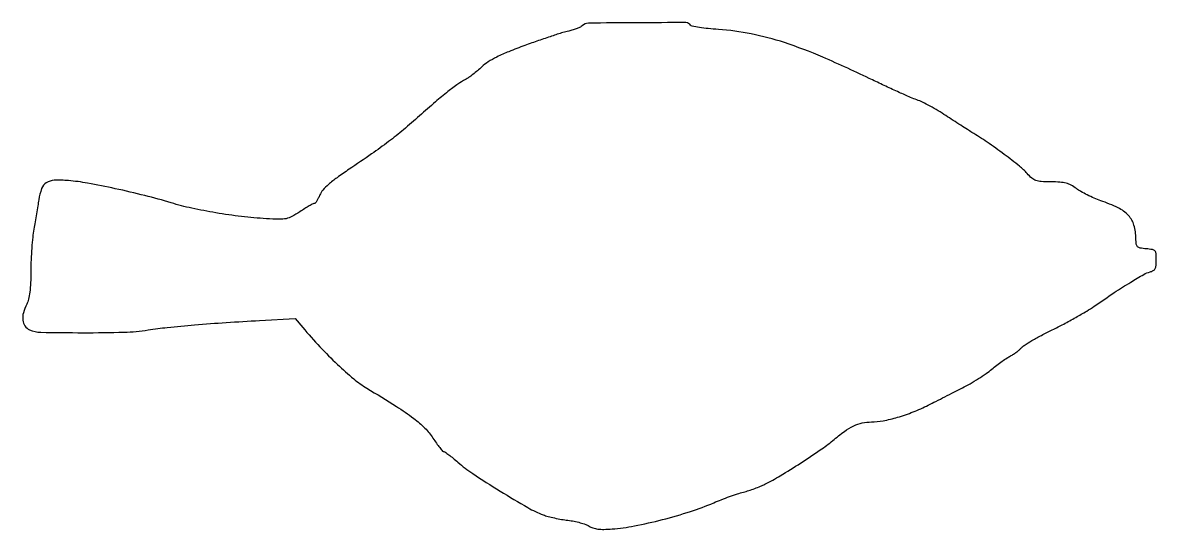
# Model space of a CAD drawing. Extents: x 0 to 420, y 0 to 188.
import ezdxf

# ---------------------------------------------------------------- set-up
doc = ezdxf.new("R2010")
doc.units = 0

msp = doc.modelspace()

# ---------------------------------------------------------------- linework, layer by layer
msp.add_lwpolyline([(207.280434, 186.880434, -0.08264), (206.602665, 186.396063, -0.021183), (205.364551, 185.853179, -0.020986), (203.878945, 185.34614, -0.019931), (202.330434, 184.955552, 0.023778), (200.130114, 184.382523, 0.003972), (195.97254, 183.049536, 0.004346), (191.106953, 181.399795, 0.003841), (186.065447, 179.597855, 0.008283), (180.057922, 177.284896, 0.019354), (175.665934, 175.308857, 0.025743), (172.417474, 173.479141, 0.049509), (170.065447, 171.64097, -0.014076), (168.517054, 170.243636, -0.012081), (166.812975, 168.860385, -0.012247), (165.203989, 167.679348, -0.033848), (164, 166.955943, 0.036465), (161.245376, 165.281192, 0.012897), (157.553555, 162.503926, 0.010268), (152.908272, 158.659978, 0.004794), (147.041709, 153.5, -0.008625), (141.093212, 148.348251, -0.011823), (135.555478, 143.935219, -0.010351), (129.279638, 139.373783, -0.004768), (120.932684, 133.684552, 0.009488), (116.440713, 130.560348, 0.023354), (113.300239, 128.054971, 0.031591), (111.189405, 125.953224, 0.083114), (110.061364, 124.148146, -0.017927), (109.510364, 122.942101, -0.026033), (108.93266, 121.924768, -0.024163), (108.396334, 121.168447, -0.230364), (108.050124, 121, 0.125288), (107.593804, 120.883833, 0.005792), (106.186062, 120.096141, 0.009308), (104.528644, 119.101872, 0.006518), (102.697518, 117.923034, -0.021694), (99.724741, 116.134422, -0.073519), (97.604726, 115.356985, -0.057453), (95.089844, 115.130204, -0.009778), (90.276074, 115.344091, -0.013312), (81.057185, 116.181431, -0.012041), (71.580551, 117.529296, -0.01245), (62.622962, 119.254455, -0.019285), (55, 121.231213, 0.01151), (45.276613, 123.914642, 0.008238), (34.290906, 126.484318, 0.008096), (24.013434, 128.536785, 0.024595), (16.951047, 129.472599, 0.029832), (11.653876, 129.593987, 0.134418), (8.726772, 128.67578, 0.163616), (6.991551, 126.508944, 0.050304), (5.939808, 122.396021, -0.002823), (5.578817, 120.092896, -0.001401), (5.096292, 117.175706, -0.00139), (4.579173, 114.154227, -0.002039), (4.106147, 111.5, 0.019447), (3.684207, 108.539149, 0.007849), (3.329601, 104.471875, 0.007753), (3.084264, 100.0767, 0.00975), (2.999631, 96, -0.009942), (2.906389, 91.590436, -0.020043), (2.624721, 88.125277, -0.025155), (2.163806, 85.463934, -0.064826), (1.493839, 83.635693, 0.052368), (0.246961, 80.478099, 0.095828), (0.025512, 77.72875, 0.1254), (0.831413, 75.588978, 0.13419), (2.547053, 74.160515, 0.102943), (6.665856, 73.229246, 0.003991), (22.342147, 73.08473, 0.007252), (37.555602, 73.286573, 0.031812), (46.5, 74.106127, -0.012939), (53.553066, 75.021755, -0.004602), (63.673377, 75.976048, -0.004336), (75.394286, 76.870219, -0.003737), (87.72491, 77.610908), (100.949819, 78.306173), (103.72491, 75.02147, 0.012993), (110.116876, 67.842651, 0.014861), (116.601175, 61.329588, 0.01602), (122.626173, 55.982526, 0.037723), (127.520741, 52.5, -0.005113), (138.46057, 45.744098, -0.020947), (144.873839, 41.306092, -0.034554), (149.02793, 37.689721, -0.053774), (152.00294, 33.995418, 0.009995), (153.286018, 32.081206, 0.014965), (154.488631, 30.467404, 0.009832), (155.538787, 29.195049, 0.218668), (155.963456, 29, -0.155845), (156.434201, 28.849621, -0.00698), (157.826493, 27.829424, -0.011165), (159.456192, 26.541853, -0.007701), (161.245549, 25.015062, 0.035014), (166.711429, 20.844432, 0.007345), (176.866006, 14.377142, 0.006956), (187.180384, 8.215438, 0.04142), (192.845565, 5.535968, 0.024702), (194.633022, 4.964176, 0.010929), (197.042135, 4.37883, 0.010787), (199.626781, 3.868543, 0.014284), (202, 3.522518, -0.019783), (204.27725, 3.164876, -0.018495), (206.571464, 2.622074, -0.018838), (208.570778, 1.988288, -0.058089), (209.839027, 1.35883, 0.067613), (211.277189, 0.678738, 0.045733), (213.051397, 0.290734, 0.034535), (215.326368, 0.165812, 0.015209), (218.339027, 0.300269, 0.029747), (226.61168, 1.419644, 0.014571), (236.987777, 3.773857, 0.014545), (247.433407, 6.792682, 0.024274), (256, 10.007045, -0.008602), (258.818104, 11.166426, -0.006741), (261.9125, 12.329801, -0.006822), (264.82142, 13.334269, -0.016571), (267, 13.974203, 0.014716), (268.978121, 14.54729, 0.009853), (271.20625, 15.313284, 0.009926), (273.337541, 16.14161, 0.019218), (275, 16.90197, 0.018808), (280.676397, 20.040019, 0.007515), (288.216303, 24.74253, 0.007307), (295.495865, 29.588137, 0.023788), (300.108864, 33.091146, -0.017639), (304.443413, 36.46752, -0.044246), (307.881689, 38.519477, -0.057397), (311.037517, 39.617944, -0.054734), (314.412108, 39.993839, 0.047249), (318.79253, 40.415664, 0.024201), (324.160513, 41.722592, 0.02273), (329.911101, 43.709457, 0.022247), (335.5, 46.222785, 0.000153), (338.275151, 47.623386, 0.000083), (341.688656, 49.348178, 0.000082), (345.163071, 51.105186, 0.00013), (348.142234, 52.613335, 0.014069), (350.998016, 54.162416, 0.010216), (354.08921, 56.038919, 0.010335), (356.951978, 57.941998, 0.022165), (359.059867, 59.550018, -0.010138), (360.891469, 61.018261, -0.008929), (362.859334, 62.476075, -0.009007), (364.681337, 63.727186, -0.026621), (365.990467, 64.49507, 0.0236), (367.106834, 65.14086, 0.018018), (368.265762, 65.946836, 0.018335), (369.298419, 66.782524, 0.040283), (370.007577, 67.50913, -0.08126), (371.020889, 68.390564, -0.007264), (373.926096, 70.128943, -0.009312), (377.480506, 72.098818, -0.007134), (381.434745, 74.123255, 0.007475), (385.691466, 76.306213, 0.006192), (390.158956, 78.753715, 0.006259), (394.198921, 81.099633, 0.016703), (397, 82.90299, -0.004667), (404.426729, 87.941235, -0.008802), (410.526698, 91.843712, -0.008467), (415.327777, 94.686499, -0.068046), (417.704257, 95.640621, 0.070612), (418.877817, 96.118763, 0.14161), (419.562597, 96.836991, 0.097408), (419.906164, 98.005297, 0.022956), (420, 100.048043, 0.019874), (419.905608, 102.421906, 0.165572), (419.485048, 103.395783, 0.168824), (418.561583, 103.900855, 0.020857), (416.25, 104.189635, -0.020892), (413.985981, 104.472635, -0.156556), (413.037244, 104.962613, -0.168895), (412.588402, 105.894522, -0.025289), (412.454205, 108, 0.067648), (411.717314, 112.93668, 0.117127), (409.679342, 116.525501, 0.092037), (405.852162, 119.360698, 0.030677), (399.38384, 122.039965, -0.018302), (396.963844, 122.97293, -0.01418), (394.399755, 124.157955, -0.014404), (392.067819, 125.402035, -0.03319), (390.411886, 126.49941, 0.038493), (388.448713, 127.770677, 0.059731), (386.575542, 128.515345, 0.048121), (384.302115, 128.888996, 0.016685), (380.976492, 129, -0.013294), (377.317572, 129.097297, -0.07127), (375.365838, 129.483739, -0.096328), (373.882991, 130.352233, -0.034829), (372.15977, 132.096707, 0.046544), (369.334772, 134.825815, 0.008746), (363.641433, 139.2228, 0.009928), (357.309099, 143.746154, 0.015277), (351.639617, 147.379072, -0.006547), (350.005347, 148.386484, -0.001902), (347.512887, 149.981652, -0.001912), (344.718834, 151.80003, -0.002043), (342, 153.600223, 0.012368), (339.202521, 155.370511, 0.010568), (336.171869, 157.099029, 0.0107), (333.349097, 158.55354, 0.029604), (331.287214, 159.413663, -0.018102), (328.925643, 160.335654, -0.003443), (324.702565, 162.197817, -0.003671), (319.800321, 164.4433, -0.003366), (314.787214, 166.82547, 0.010181), (296.448208, 175.235489, 0.023198), (282.213018, 180.646073, 0.029403), (269.902274, 183.895218, 0.032921), (257.751404, 185.526265, -0.008284), (253.974972, 185.844938, -0.012523), (250.701835, 186.25888, -0.007281), (248.005803, 186.708928, -0.212425), (247.442387, 187.093219, 0.259598), (245.72953, 188.04961, 0.001638), (227.560932, 188.012885, 0.001969), (209.570441, 187.846709, 0.19549)], format="xyb", close=True)

doc.saveas('drawing.dxf')
